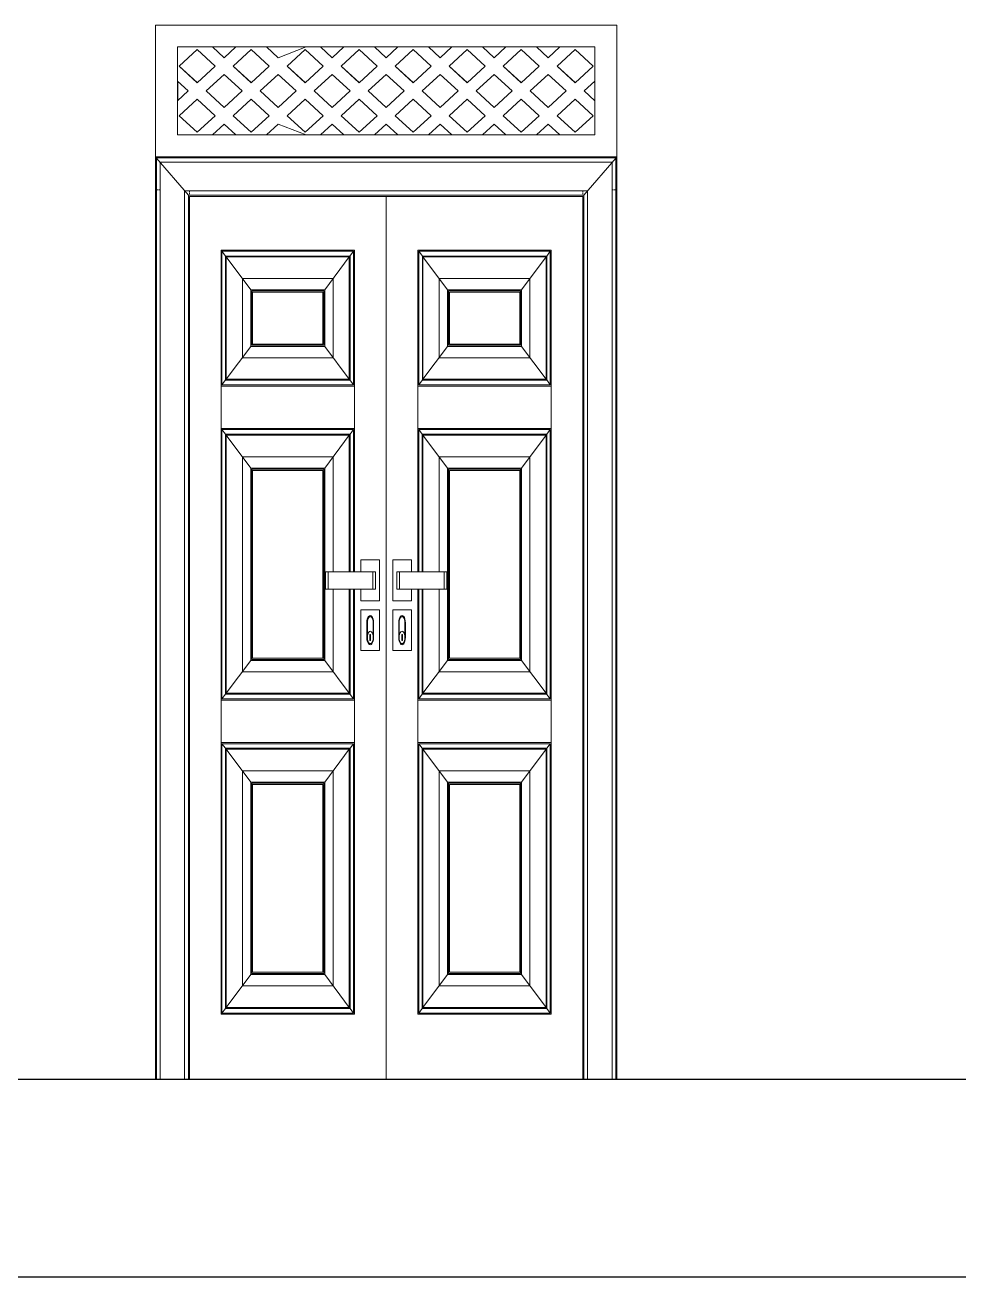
# Model space of a CAD drawing. Header units: inches. Extents: x -9985691 to 3643, y -3270716 to 4788.
# Drawn here: x -4973057.1 to -4972972.1, y -3262927.9 to -3262813.9 of the extents above; entities that cross this region are included whole.
import ezdxf

# ---------------------------------------------------------------- set-up
doc = ezdxf.new("R2010")
doc.units = ezdxf.units.IN
doc.header["$LTSCALE"] = 2
doc.header["$MEASUREMENT"] = 0
doc.layers.get('0').update_dxf_attribs({"linetype": 'CONTINUOUS'})
doc.layers.add('F-FURNITURE', color=30, linetype='CONTINUOUS', lineweight=13)
doc.layers.add('HACTH', color=253, linetype='CONTINUOUS', lineweight=5)

msp = doc.modelspace()

# ---------------------------------------------------------------- linework, layer by layer
at = {"ltscale": 0.5}
for p, q in [((-4973208.48, -3262909.85), (-4972864.46, -3262909.85)), ((-4973208.48, -3262927.85), (-4972864.46, -3262927.85))]:
    msp.add_line(p, q, dxfattribs=at)
at = {"layer": 'F-FURNITURE'}
for p, q in [((-4973045.2, -3262909.85), (-4973045.2, -3262813.85)), ((-4973045.2, -3262813.85), (-4973003.21, -3262813.85)), ((-4973003.2, -3262909.85), (-4973003.2, -3262813.85)), ((-4973043.2, -3262818.95), (-4973043.2, -3262815.85)), ((-4973043.2, -3262815.85), (-4973040.02, -3262815.85)), ((-4973043.05, -3262817.59), (-4973041.41, -3262816.08)), ((-4973043.04, -3262817.59), (-4973041.41, -3262816.08)), ((-4973041.41, -3262816.08), (-4973039.77, -3262817.59)), ((-4973038.95, -3262816.83), (-4973040.02, -3262815.85)), ((-4973040.02, -3262815.85), (-4973040.01, -3262815.85)), ((-4973038.95, -3262816.83), (-4973040.01, -3262815.85)), ((-4973037.89, -3262815.85), (-4973040.01, -3262815.85)), ((-4973037.89, -3262815.85), (-4973038.95, -3262816.83)), ((-4973038.13, -3262817.59), (-4973036.49, -3262816.08)), ((-4973038.13, -3262817.59), (-4973036.49, -3262816.08)), ((-4973037.89, -3262815.85), (-4973035.1, -3262815.85)), ((-4973036.49, -3262816.08), (-4973034.86, -3262817.59)), ((-4973034.04, -3262816.83), (-4973035.1, -3262815.85)), ((-4973034.03, -3262816.83), (-4973035.1, -3262815.85)), ((-4973035.1, -3262815.85), (-4973035.1, -3262815.85)), ((-4973031.47, -3262815.85), (-4973035.1, -3262815.85)), ((-4973031.47, -3262815.85), (-4973034.04, -3262816.83)), ((-4973033.22, -3262817.59), (-4973031.58, -3262816.08)), ((-4973033.21, -3262817.59), (-4973031.58, -3262816.08)), ((-4973031.58, -3262816.08), (-4973029.94, -3262817.59)), ((-4973031.47, -3262815.85), (-4973030.19, -3262815.85)), ((-4973029.12, -3262816.83), (-4973030.19, -3262815.85)), ((-4973030.19, -3262815.85), (-4973030.18, -3262815.85)), ((-4973029.12, -3262816.83), (-4973030.18, -3262815.85)), ((-4973028.05, -3262815.85), (-4973030.18, -3262815.85)), ((-4973028.05, -3262815.85), (-4973029.12, -3262816.83)), ((-4973028.3, -3262817.59), (-4973026.66, -3262816.08)), ((-4973028.3, -3262817.59), (-4973026.66, -3262816.08)), ((-4973028.05, -3262815.85), (-4973025.27, -3262815.85)), ((-4973026.66, -3262816.08), (-4973025.02, -3262817.59)), ((-4973024.2, -3262816.83), (-4973025.27, -3262815.85)), ((-4973025.27, -3262815.85), (-4973025.26, -3262815.85)), ((-4973024.2, -3262816.83), (-4973025.26, -3262815.85)), ((-4973023.14, -3262815.85), (-4973025.26, -3262815.85)), ((-4973023.14, -3262815.85), (-4973024.2, -3262816.83)), ((-4973023.39, -3262817.59), (-4973021.75, -3262816.08)), ((-4973023.38, -3262817.59), (-4973021.74, -3262816.08)), ((-4973023.14, -3262815.85), (-4973020.35, -3262815.85)), ((-4973021.75, -3262816.08), (-4973020.11, -3262817.59)), ((-4973019.29, -3262816.83), (-4973020.35, -3262815.85)), ((-4973020.35, -3262815.85), (-4973020.35, -3262815.85)), ((-4973019.29, -3262816.83), (-4973020.35, -3262815.85)), ((-4973018.22, -3262815.85), (-4973020.35, -3262815.85)), ((-4973018.22, -3262815.85), (-4973019.29, -3262816.83)), ((-4973018.47, -3262817.59), (-4973016.83, -3262816.08)), ((-4973018.46, -3262817.59), (-4973016.83, -3262816.08)), ((-4973018.22, -3262815.85), (-4973015.44, -3262815.85)), ((-4973016.83, -3262816.08), (-4973015.19, -3262817.59)), ((-4973014.37, -3262816.83), (-4973015.44, -3262815.85)), ((-4973015.44, -3262815.85), (-4973015.43, -3262815.85)), ((-4973014.37, -3262816.83), (-4973015.43, -3262815.85)), ((-4973013.31, -3262815.85), (-4973015.43, -3262815.85)), ((-4973013.31, -3262815.85), (-4973014.37, -3262816.83)), ((-4973013.55, -3262817.59), (-4973011.91, -3262816.08)), ((-4973013.55, -3262817.59), (-4973011.91, -3262816.08)), ((-4973013.31, -3262815.85), (-4973010.52, -3262815.85)), ((-4973011.91, -3262816.08), (-4973010.28, -3262817.59)), ((-4973009.46, -3262816.83), (-4973010.52, -3262815.85)), ((-4973010.52, -3262815.85), (-4973010.52, -3262815.85)), ((-4973009.45, -3262816.83), (-4973010.52, -3262815.85)), ((-4973008.39, -3262815.85), (-4973010.52, -3262815.85)), ((-4973008.39, -3262815.85), (-4973009.46, -3262816.83)), ((-4973008.64, -3262817.59), (-4973007, -3262816.08)), ((-4973008.63, -3262817.59), (-4973007, -3262816.08)), ((-4973008.39, -3262815.85), (-4973008.39, -3262815.85)), ((-4973008.39, -3262815.85), (-4973005.2, -3262815.85)), ((-4973005.2, -3262815.85), (-4973008.39, -3262815.85)), ((-4973007, -3262816.08), (-4973005.36, -3262817.59)), ((-4973005.2, -3262815.85), (-4973005.2, -3262818.95)), ((-4973005.2, -3262815.85), (-4973005.2, -3262815.85)), ((-4973041.41, -3262819.1), (-4973043.05, -3262817.59)), ((-4973043.05, -3262817.59), (-4973043.04, -3262817.59)), ((-4973041.41, -3262819.09), (-4973043.04, -3262817.59)), ((-4973039.77, -3262817.59), (-4973041.41, -3262819.1)), ((-4973036.49, -3262819.1), (-4973038.13, -3262817.59)), ((-4973038.13, -3262817.59), (-4973038.13, -3262817.59)), ((-4973036.49, -3262819.09), (-4973038.13, -3262817.59)), ((-4973034.86, -3262817.59), (-4973036.49, -3262819.1)), ((-4973031.58, -3262819.1), (-4973033.22, -3262817.59)), ((-4973033.22, -3262817.59), (-4973033.21, -3262817.59)), ((-4973031.58, -3262819.09), (-4973033.21, -3262817.59)), ((-4973029.94, -3262817.59), (-4973031.58, -3262819.1)), ((-4973026.66, -3262819.1), (-4973028.3, -3262817.59)), ((-4973028.3, -3262817.59), (-4973028.3, -3262817.59)), ((-4973026.66, -3262819.09), (-4973028.3, -3262817.59)), ((-4973025.02, -3262817.59), (-4973026.66, -3262819.1)), ((-4973021.75, -3262819.1), (-4973023.39, -3262817.59)), ((-4973023.39, -3262817.59), (-4973023.38, -3262817.59)), ((-4973021.74, -3262819.09), (-4973023.38, -3262817.59)), ((-4973020.11, -3262817.59), (-4973021.75, -3262819.1)), ((-4973016.83, -3262819.1), (-4973018.47, -3262817.59)), ((-4973018.47, -3262817.59), (-4973018.46, -3262817.59)), ((-4973016.83, -3262819.09), (-4973018.46, -3262817.59)), ((-4973015.19, -3262817.59), (-4973016.83, -3262819.1)), ((-4973011.91, -3262819.1), (-4973013.55, -3262817.59)), ((-4973013.55, -3262817.59), (-4973013.55, -3262817.59)), ((-4973011.91, -3262819.09), (-4973013.55, -3262817.59)), ((-4973010.28, -3262817.59), (-4973011.91, -3262819.1)), ((-4973007, -3262819.1), (-4973008.64, -3262817.59)), ((-4973008.64, -3262817.59), (-4973008.63, -3262817.59)), ((-4973007, -3262819.09), (-4973008.63, -3262817.59)), ((-4973005.36, -3262817.59), (-4973007, -3262819.1)), ((-4973043.2, -3262823.85), (-4973043.2, -3262818.95)), ((-4973043.2, -3262818.95), (-4973042.23, -3262819.85)), ((-4973043.18, -3262818.97), (-4973043.18, -3262820.73)), ((-4973040.59, -3262819.85), (-4973038.95, -3262818.34)), ((-4973040.59, -3262819.85), (-4973038.95, -3262818.34)), ((-4973038.95, -3262818.34), (-4973037.31, -3262819.85)), ((-4973035.68, -3262819.85), (-4973034.04, -3262818.34)), ((-4973035.67, -3262819.85), (-4973034.03, -3262818.34)), ((-4973034.04, -3262818.34), (-4973032.4, -3262819.85)), ((-4973030.76, -3262819.85), (-4973029.12, -3262818.34)), ((-4973030.75, -3262819.85), (-4973029.12, -3262818.34)), ((-4973029.12, -3262818.34), (-4973027.48, -3262819.85)), ((-4973025.84, -3262819.85), (-4973024.2, -3262818.34)), ((-4973025.84, -3262819.85), (-4973024.2, -3262818.34)), ((-4973024.2, -3262818.34), (-4973022.57, -3262819.85)), ((-4973020.93, -3262819.85), (-4973019.29, -3262818.34)), ((-4973020.92, -3262819.85), (-4973019.29, -3262818.34)), ((-4973019.29, -3262818.34), (-4973017.65, -3262819.85)), ((-4973016.01, -3262819.85), (-4973014.37, -3262818.34)), ((-4973016.01, -3262819.85), (-4973014.37, -3262818.34)), ((-4973014.37, -3262818.34), (-4973012.73, -3262819.85)), ((-4973011.1, -3262819.85), (-4973009.46, -3262818.34)), ((-4973011.09, -3262819.85), (-4973009.45, -3262818.35)), ((-4973009.46, -3262818.34), (-4973007.82, -3262819.85)), ((-4973006.18, -3262819.85), (-4973005.2, -3262818.95)), ((-4973006.17, -3262819.85), (-4973005.2, -3262818.96)), ((-4973005.2, -3262818.96), (-4973005.2, -3262818.95)), ((-4973005.2, -3262820.74), (-4973005.2, -3262818.96)), ((-4973042.23, -3262819.85), (-4973043.2, -3262820.75)), ((-4973038.95, -3262821.36), (-4973040.59, -3262819.85)), ((-4973040.59, -3262819.85), (-4973040.59, -3262819.85)), ((-4973038.95, -3262821.36), (-4973040.59, -3262819.85)), ((-4973037.31, -3262819.85), (-4973038.95, -3262821.36)), ((-4973034.04, -3262821.36), (-4973035.68, -3262819.85)), ((-4973035.68, -3262819.85), (-4973035.67, -3262819.85)), ((-4973034.03, -3262821.36), (-4973035.67, -3262819.85)), ((-4973032.4, -3262819.85), (-4973034.04, -3262821.36)), ((-4973029.12, -3262821.36), (-4973030.76, -3262819.85)), ((-4973030.76, -3262819.85), (-4973030.75, -3262819.85)), ((-4973029.12, -3262821.36), (-4973030.75, -3262819.85)), ((-4973027.48, -3262819.85), (-4973029.12, -3262821.36)), ((-4973024.2, -3262821.36), (-4973025.84, -3262819.85)), ((-4973025.84, -3262819.85), (-4973025.84, -3262819.85)), ((-4973024.2, -3262821.36), (-4973025.84, -3262819.85)), ((-4973022.57, -3262819.85), (-4973024.2, -3262821.36)), ((-4973019.29, -3262821.36), (-4973020.93, -3262819.85)), ((-4973020.93, -3262819.85), (-4973020.92, -3262819.85)), ((-4973019.29, -3262821.36), (-4973020.92, -3262819.85)), ((-4973017.65, -3262819.85), (-4973019.29, -3262821.36)), ((-4973014.37, -3262821.36), (-4973016.01, -3262819.85)), ((-4973016.01, -3262819.85), (-4973016.01, -3262819.85)), ((-4973014.37, -3262821.36), (-4973016.01, -3262819.85)), ((-4973012.73, -3262819.85), (-4973014.37, -3262821.36)), ((-4973009.46, -3262821.36), (-4973011.1, -3262819.85)), ((-4973011.1, -3262819.85), (-4973011.09, -3262819.85)), ((-4973009.45, -3262821.36), (-4973011.09, -3262819.85)), ((-4973007.82, -3262819.85), (-4973009.46, -3262821.36)), ((-4973005.2, -3262820.75), (-4973006.18, -3262819.85)), ((-4973006.18, -3262819.85), (-4973006.17, -3262819.85)), ((-4973005.2, -3262820.74), (-4973006.17, -3262819.85)), ((-4973043.05, -3262822.11), (-4973041.41, -3262820.6)), ((-4973043.04, -3262822.11), (-4973041.41, -3262820.61)), ((-4973041.41, -3262820.6), (-4973039.77, -3262822.11)), ((-4973038.13, -3262822.11), (-4973036.49, -3262820.6)), ((-4973038.13, -3262822.11), (-4973036.49, -3262820.61)), ((-4973036.49, -3262820.6), (-4973034.86, -3262822.11)), ((-4973033.22, -3262822.11), (-4973031.58, -3262820.6)), ((-4973033.21, -3262822.11), (-4973031.58, -3262820.61)), ((-4973031.58, -3262820.6), (-4973029.94, -3262822.11)), ((-4973028.3, -3262822.11), (-4973026.66, -3262820.6)), ((-4973028.3, -3262822.11), (-4973026.66, -3262820.61)), ((-4973026.66, -3262820.6), (-4973025.02, -3262822.11)), ((-4973023.39, -3262822.11), (-4973021.75, -3262820.61)), ((-4973023.38, -3262822.11), (-4973021.74, -3262820.61)), ((-4973021.75, -3262820.61), (-4973020.11, -3262822.11)), ((-4973018.47, -3262822.11), (-4973016.83, -3262820.61)), ((-4973018.46, -3262822.11), (-4973016.83, -3262820.61)), ((-4973016.83, -3262820.61), (-4973015.19, -3262822.11)), ((-4973013.55, -3262822.11), (-4973011.91, -3262820.61)), ((-4973013.55, -3262822.11), (-4973011.91, -3262820.61)), ((-4973011.91, -3262820.61), (-4973010.28, -3262822.11)), ((-4973008.64, -3262822.11), (-4973007, -3262820.61)), ((-4973008.63, -3262822.11), (-4973007, -3262820.61)), ((-4973007, -3262820.61), (-4973005.36, -3262822.11)), ((-4973005.2, -3262820.75), (-4973005.2, -3262820.74)), ((-4973005.2, -3262820.75), (-4973005.2, -3262823.85)), ((-4973041.41, -3262823.62), (-4973043.05, -3262822.11)), ((-4973043.05, -3262822.11), (-4973043.04, -3262822.11)), ((-4973041.41, -3262823.62), (-4973043.04, -3262822.11)), ((-4973039.77, -3262822.11), (-4973041.41, -3262823.62)), ((-4973036.49, -3262823.62), (-4973038.13, -3262822.11)), ((-4973038.13, -3262822.11), (-4973038.13, -3262822.11)), ((-4973036.49, -3262823.62), (-4973038.13, -3262822.11)), ((-4973034.86, -3262822.11), (-4973036.49, -3262823.62)), ((-4973031.58, -3262823.62), (-4973033.22, -3262822.11)), ((-4973033.22, -3262822.11), (-4973033.21, -3262822.11)), ((-4973031.58, -3262823.62), (-4973033.21, -3262822.11)), ((-4973029.94, -3262822.11), (-4973031.58, -3262823.62)), ((-4973026.66, -3262823.62), (-4973028.3, -3262822.11)), ((-4973026.66, -3262823.62), (-4973028.3, -3262822.11)), ((-4973028.3, -3262822.11), (-4973028.3, -3262822.11)), ((-4973025.02, -3262822.11), (-4973026.66, -3262823.62)), ((-4973021.75, -3262823.62), (-4973023.39, -3262822.11)), ((-4973023.39, -3262822.11), (-4973023.38, -3262822.11)), ((-4973021.74, -3262823.62), (-4973023.38, -3262822.11)), ((-4973020.11, -3262822.11), (-4973021.75, -3262823.62)), ((-4973016.83, -3262823.62), (-4973018.47, -3262822.11)), ((-4973018.47, -3262822.11), (-4973018.46, -3262822.11)), ((-4973016.83, -3262823.62), (-4973018.46, -3262822.11)), ((-4973015.19, -3262822.11), (-4973016.83, -3262823.62)), ((-4973011.92, -3262823.62), (-4973013.55, -3262822.11)), ((-4973011.91, -3262823.62), (-4973013.55, -3262822.11)), ((-4973013.55, -3262822.11), (-4973013.55, -3262822.11)), ((-4973010.28, -3262822.11), (-4973011.92, -3262823.62)), ((-4973007, -3262823.62), (-4973008.64, -3262822.11)), ((-4973008.64, -3262822.11), (-4973008.63, -3262822.11)), ((-4973007, -3262823.62), (-4973008.63, -3262822.11)), ((-4973005.36, -3262822.11), (-4973007, -3262823.62)), ((-4973040.02, -3262823.85), (-4973038.95, -3262822.87)), ((-4973040.01, -3262823.85), (-4973038.95, -3262822.87)), ((-4973038.95, -3262822.87), (-4973037.89, -3262823.85)), ((-4973035.1, -3262823.85), (-4973034.04, -3262822.87)), ((-4973035.1, -3262823.85), (-4973034.03, -3262822.87)), ((-4973034.04, -3262822.87), (-4973031.47, -3262823.85)), ((-4973030.19, -3262823.85), (-4973029.12, -3262822.87)), ((-4973030.18, -3262823.85), (-4973029.12, -3262822.87)), ((-4973029.12, -3262822.87), (-4973028.06, -3262823.85)), ((-4973025.27, -3262823.85), (-4973024.2, -3262822.87)), ((-4973025.26, -3262823.85), (-4973024.2, -3262822.87)), ((-4973024.2, -3262822.87), (-4973023.14, -3262823.85)), ((-4973020.35, -3262823.85), (-4973019.29, -3262822.87)), ((-4973020.35, -3262823.85), (-4973019.29, -3262822.87)), ((-4973019.29, -3262822.87), (-4973018.22, -3262823.85)), ((-4973015.44, -3262823.85), (-4973014.37, -3262822.87)), ((-4973015.43, -3262823.85), (-4973014.37, -3262822.87)), ((-4973014.37, -3262822.87), (-4973013.31, -3262823.85)), ((-4973010.52, -3262823.85), (-4973009.46, -3262822.87)), ((-4973010.52, -3262823.85), (-4973009.45, -3262822.87)), ((-4973009.46, -3262822.87), (-4973008.39, -3262823.85)), ((-4973043.2, -3262823.85), (-4973043.2, -3262823.85)), ((-4973043.2, -3262823.85), (-4973043.18, -3262823.85)), ((-4973040.02, -3262823.85), (-4973043.2, -3262823.85)), ((-4973043.18, -3262823.85), (-4973043.18, -3262823.85)), ((-4973043.18, -3262823.85), (-4973040.02, -3262823.85)), ((-4973040.02, -3262823.85), (-4973040.01, -3262823.85)), ((-4973040.01, -3262823.85), (-4973037.89, -3262823.85)), ((-4973035.1, -3262823.85), (-4973037.89, -3262823.85)), ((-4973035.1, -3262823.85), (-4973035.1, -3262823.85)), ((-4973035.1, -3262823.85), (-4973031.47, -3262823.85)), ((-4973030.19, -3262823.85), (-4973031.47, -3262823.85)), ((-4973030.18, -3262823.85), (-4973030.19, -3262823.85)), ((-4973030.18, -3262823.85), (-4973028.06, -3262823.85)), ((-4973025.27, -3262823.85), (-4973028.06, -3262823.85)), ((-4973025.26, -3262823.85), (-4973025.27, -3262823.85)), ((-4973025.26, -3262823.85), (-4973023.14, -3262823.85)), ((-4973020.35, -3262823.85), (-4973023.14, -3262823.85)), ((-4973020.35, -3262823.85), (-4973020.35, -3262823.85)), ((-4973020.35, -3262823.85), (-4973018.22, -3262823.85)), ((-4973015.44, -3262823.85), (-4973018.22, -3262823.85)), ((-4973015.44, -3262823.85), (-4973015.43, -3262823.85)), ((-4973015.43, -3262823.85), (-4973013.31, -3262823.85)), ((-4973010.52, -3262823.85), (-4973013.31, -3262823.85)), ((-4973010.52, -3262823.85), (-4973010.52, -3262823.85)), ((-4973010.52, -3262823.85), (-4973008.39, -3262823.85)), ((-4973005.2, -3262823.85), (-4973008.39, -3262823.85)), ((-4973045.2, -3262825.85), (-4973003.2, -3262825.85)), ((-4973045.14, -3262909.85), (-4973045.14, -3262825.93)), ((-4973045.14, -3262825.93), (-4973003.27, -3262825.93)), ((-4973045.14, -3262825.93), (-4973042.2, -3262829.35)), ((-4973045.12, -3262825.95), (-4973003.29, -3262825.95)), ((-4973045.12, -3262828.85), (-4973045.12, -3262825.95)), ((-4973044.78, -3262909.85), (-4973044.78, -3262826.35)), ((-4973044.78, -3262826.35), (-4973003.63, -3262826.35)), ((-4973003.27, -3262825.93), (-4973006.2, -3262829.35)), ((-4973003.63, -3262826.35), (-4973003.63, -3262909.85)), ((-4973003.29, -3262825.95), (-4973003.29, -3262909.85)), ((-4973003.27, -3262825.93), (-4973003.27, -3262909.85)), ((-4973045.12, -3262828.85), (-4973045.06, -3262828.85)), ((-4973045.12, -3262909.85), (-4973045.12, -3262828.85)), ((-4973045.02, -3262828.85), (-4973044.98, -3262828.85)), ((-4973044.93, -3262828.85), (-4973044.83, -3262828.85)), ((-4973042.55, -3262909.85), (-4973042.55, -3262828.95)), ((-4973042.55, -3262828.95), (-4973005.86, -3262828.95)), ((-4973042.12, -3262828.95), (-4973042.12, -3262829)), ((-4973042.12, -3262829.05), (-4973042.12, -3262829.1)), ((-4973042.12, -3262829.15), (-4973042.12, -3262829.23)), ((-4973042.12, -3262829.27), (-4973042.12, -3262829.35)), ((-4973006.29, -3262828.95), (-4973006.29, -3262829)), ((-4973006.29, -3262829.05), (-4973006.29, -3262829.1)), ((-4973006.29, -3262829.15), (-4973006.29, -3262829.23)), ((-4973006.29, -3262829.27), (-4973006.29, -3262829.35)), ((-4973005.86, -3262828.95), (-4973005.86, -3262909.85)), ((-4973003.63, -3262828.85), (-4973003.53, -3262828.85)), ((-4973003.48, -3262828.85), (-4973003.43, -3262828.85)), ((-4973003.39, -3262828.85), (-4973003.31, -3262828.85)), ((-4973042.2, -3262909.85), (-4973042.2, -3262829.35)), ((-4973042.2, -3262829.35), (-4973006.2, -3262829.35)), ((-4973042.12, -3262909.85), (-4973042.12, -3262829.45)), ((-4973042.12, -3262829.45), (-4973006.29, -3262829.45)), ((-4973024.2, -3262909.85), (-4973024.2, -3262829.45)), ((-4973006.29, -3262829.45), (-4973006.29, -3262909.85)), ((-4973006.2, -3262829.35), (-4973006.2, -3262909.85)), ((-4973039.22, -3262875.32), (-4973039.22, -3262834.35)), ((-4973027.1, -3262834.35), (-4973039.22, -3262834.35)), ((-4973039.15, -3262846.61), (-4973039.15, -3262834.45)), ((-4973039.15, -3262834.45), (-4973027.18, -3262834.45)), ((-4973039.15, -3262834.45), (-4973038.82, -3262834.89)), ((-4973038.82, -3262846.17), (-4973038.82, -3262834.89)), ((-4973038.82, -3262834.89), (-4973027.51, -3262834.89)), ((-4973038.76, -3262846.1), (-4973038.76, -3262834.97)), ((-4973038.76, -3262834.97), (-4973027.56, -3262834.97)), ((-4973036.52, -3262837.95), (-4973038.76, -3262834.97)), ((-4973027.56, -3262834.97), (-4973029.8, -3262837.95)), ((-4973027.56, -3262834.97), (-4973027.56, -3262846.1)), ((-4973027.51, -3262834.89), (-4973027.18, -3262834.45)), ((-4973027.51, -3262834.89), (-4973027.51, -3262846.17)), ((-4973027.49, -3262834.86), (-4973027.49, -3262846.2)), ((-4973027.18, -3262834.45), (-4973027.18, -3262846.61)), ((-4973027.1, -3262834.35), (-4973027.1, -3262863.63)), ((-4973021.31, -3262863.63), (-4973021.31, -3262834.35)), ((-4973009.19, -3262834.35), (-4973021.31, -3262834.35)), ((-4973021.23, -3262846.61), (-4973021.23, -3262834.45)), ((-4973021.23, -3262834.45), (-4973009.26, -3262834.45)), ((-4973021.23, -3262834.45), (-4973020.9, -3262834.89)), ((-4973020.9, -3262846.17), (-4973020.9, -3262834.89)), ((-4973020.9, -3262834.89), (-4973009.59, -3262834.89)), ((-4973020.85, -3262846.1), (-4973020.85, -3262834.97)), ((-4973020.85, -3262834.97), (-4973009.65, -3262834.97)), ((-4973018.61, -3262837.95), (-4973020.85, -3262834.97)), ((-4973009.65, -3262834.97), (-4973011.89, -3262837.95)), ((-4973009.65, -3262834.97), (-4973009.65, -3262846.1)), ((-4973009.59, -3262834.89), (-4973009.26, -3262834.45)), ((-4973009.59, -3262834.89), (-4973009.59, -3262846.17)), ((-4973009.57, -3262834.86), (-4973009.57, -3262846.2)), ((-4973009.26, -3262834.45), (-4973009.26, -3262846.61)), ((-4973009.19, -3262834.35), (-4973009.19, -3262875.32)), ((-4973029.03, -3262836.92), (-4973037.29, -3262836.92)), ((-4973037.29, -3262836.92), (-4973037.29, -3262844.14)), ((-4973029.03, -3262844.14), (-4973029.03, -3262836.92)), ((-4973011.12, -3262836.92), (-4973019.38, -3262836.92)), ((-4973019.38, -3262836.92), (-4973019.38, -3262844.14)), ((-4973011.12, -3262844.14), (-4973011.12, -3262836.92)), ((-4973029.8, -3262837.95), (-4973036.52, -3262837.95)), ((-4973036.52, -3262837.95), (-4973036.52, -3262843.11)), ((-4973036.44, -3262838.06), (-4973036.44, -3262843.01)), ((-4973029.88, -3262838.06), (-4973036.44, -3262838.06)), ((-4973036.37, -3262838.16), (-4973036.37, -3262842.9)), ((-4973029.96, -3262838.16), (-4973036.37, -3262838.16)), ((-4973029.96, -3262842.9), (-4973029.96, -3262838.16)), ((-4973029.88, -3262843.01), (-4973029.88, -3262838.06)), ((-4973029.8, -3262843.11), (-4973029.8, -3262837.95)), ((-4973011.89, -3262837.95), (-4973018.61, -3262837.95)), ((-4973018.61, -3262837.95), (-4973018.61, -3262843.11)), ((-4973018.53, -3262838.06), (-4973018.53, -3262843.01)), ((-4973011.97, -3262838.06), (-4973018.53, -3262838.06)), ((-4973018.45, -3262838.16), (-4973018.45, -3262842.9)), ((-4973012.04, -3262838.16), (-4973018.45, -3262838.16)), ((-4973012.04, -3262842.9), (-4973012.04, -3262838.16)), ((-4973011.97, -3262843.01), (-4973011.97, -3262838.06)), ((-4973011.89, -3262843.11), (-4973011.89, -3262837.95)), ((-4973036.44, -3262843.01), (-4973029.88, -3262843.01)), ((-4973036.37, -3262842.9), (-4973029.96, -3262842.9)), ((-4973018.53, -3262843.01), (-4973011.97, -3262843.01)), ((-4973018.45, -3262842.9), (-4973012.04, -3262842.9)), ((-4973038.76, -3262846.1), (-4973036.52, -3262843.11)), ((-4973037.29, -3262844.14), (-4973029.03, -3262844.14)), ((-4973036.52, -3262843.11), (-4973029.8, -3262843.11)), ((-4973029.8, -3262843.11), (-4973027.56, -3262846.1)), ((-4973020.85, -3262846.1), (-4973018.61, -3262843.11)), ((-4973019.38, -3262844.14), (-4973011.12, -3262844.14)), ((-4973018.61, -3262843.11), (-4973011.89, -3262843.11)), ((-4973011.89, -3262843.11), (-4973009.65, -3262846.1)), ((-4973039.15, -3262846.61), (-4973038.82, -3262846.17)), ((-4973027.49, -3262846.2), (-4973038.84, -3262846.2)), ((-4973027.51, -3262846.17), (-4973038.82, -3262846.17)), ((-4973027.56, -3262846.1), (-4973038.76, -3262846.1)), ((-4973027.18, -3262846.61), (-4973027.51, -3262846.17)), ((-4973021.23, -3262846.61), (-4973020.9, -3262846.17)), ((-4973009.57, -3262846.2), (-4973020.92, -3262846.2)), ((-4973009.59, -3262846.17), (-4973020.9, -3262846.17)), ((-4973009.65, -3262846.1), (-4973020.85, -3262846.1)), ((-4973009.26, -3262846.61), (-4973009.59, -3262846.17)), ((-4973027.1, -3262846.72), (-4973039.22, -3262846.72)), ((-4973027.18, -3262846.61), (-4973039.15, -3262846.61)), ((-4973009.19, -3262846.72), (-4973021.31, -3262846.72)), ((-4973009.26, -3262846.61), (-4973021.23, -3262846.61)), ((-4973027.1, -3262850.58), (-4973039.22, -3262850.58)), ((-4973039.15, -3262875.22), (-4973039.15, -3262850.68)), ((-4973039.15, -3262850.68), (-4973027.18, -3262850.68)), ((-4973039.15, -3262850.68), (-4973038.84, -3262851.1)), ((-4973027.18, -3262850.68), (-4973027.49, -3262851.1)), ((-4973027.18, -3262850.68), (-4973027.18, -3262863.63)), ((-4973009.19, -3262850.58), (-4973021.31, -3262850.58)), ((-4973021.23, -3262863.63), (-4973021.23, -3262850.68)), ((-4973021.23, -3262850.68), (-4973009.26, -3262850.68)), ((-4973021.23, -3262850.68), (-4973020.92, -3262851.1)), ((-4973009.26, -3262850.68), (-4973009.57, -3262851.1)), ((-4973009.26, -3262850.68), (-4973009.26, -3262875.22)), ((-4973038.84, -3262851.1), (-4973027.49, -3262851.1)), ((-4973038.84, -3262851.1), (-4973038.82, -3262851.12)), ((-4973038.82, -3262874.78), (-4973038.82, -3262851.12)), ((-4973038.82, -3262851.12), (-4973027.5, -3262851.12)), ((-4973036.52, -3262854.19), (-4973038.76, -3262851.2)), ((-4973038.76, -3262874.7), (-4973038.76, -3262851.2)), ((-4973038.76, -3262851.2), (-4973027.56, -3262851.2)), ((-4973027.56, -3262851.2), (-4973029.8, -3262854.19)), ((-4973027.56, -3262851.2), (-4973027.56, -3262863.63)), ((-4973027.49, -3262851.1), (-4973027.5, -3262851.12)), ((-4973027.5, -3262851.12), (-4973027.5, -3262863.63)), ((-4973027.49, -3262851.1), (-4973027.49, -3262863.63)), ((-4973020.92, -3262851.1), (-4973009.57, -3262851.1)), ((-4973020.92, -3262851.1), (-4973020.91, -3262851.12)), ((-4973020.91, -3262863.63), (-4973020.91, -3262851.12)), ((-4973020.91, -3262851.12), (-4973009.59, -3262851.12)), ((-4973018.61, -3262854.19), (-4973020.85, -3262851.2)), ((-4973020.85, -3262863.63), (-4973020.85, -3262851.2)), ((-4973020.85, -3262851.2), (-4973009.65, -3262851.2)), ((-4973009.65, -3262851.2), (-4973011.89, -3262854.19)), ((-4973009.65, -3262851.2), (-4973009.65, -3262874.7)), ((-4973009.57, -3262851.1), (-4973009.59, -3262851.12)), ((-4973009.59, -3262851.12), (-4973009.59, -3262874.78)), ((-4973009.57, -3262851.1), (-4973009.57, -3262874.8)), ((-4973037.29, -3262853.16), (-4973029.03, -3262853.16)), ((-4973037.29, -3262853.16), (-4973037.29, -3262872.74)), ((-4973029.03, -3262853.16), (-4973029.03, -3262863.63)), ((-4973019.38, -3262853.16), (-4973011.12, -3262853.16)), ((-4973019.38, -3262853.16), (-4973019.38, -3262863.63)), ((-4973011.12, -3262853.16), (-4973011.12, -3262872.74)), ((-4973036.52, -3262854.19), (-4973029.8, -3262854.19)), ((-4973036.52, -3262871.71), (-4973036.52, -3262854.19)), ((-4973029.88, -3262854.29), (-4973036.44, -3262854.29)), ((-4973036.44, -3262854.29), (-4973036.44, -3262871.61)), ((-4973029.96, -3262854.4), (-4973036.37, -3262854.4)), ((-4973036.37, -3262854.4), (-4973036.37, -3262871.51)), ((-4973029.96, -3262871.51), (-4973029.96, -3262854.4)), ((-4973029.88, -3262871.61), (-4973029.88, -3262854.29)), ((-4973029.8, -3262854.19), (-4973029.8, -3262871.71)), ((-4973018.61, -3262854.19), (-4973011.89, -3262854.19)), ((-4973018.61, -3262871.71), (-4973018.61, -3262854.19)), ((-4973011.97, -3262854.29), (-4973018.53, -3262854.29)), ((-4973018.53, -3262854.29), (-4973018.53, -3262871.61)), ((-4973012.04, -3262854.4), (-4973018.45, -3262854.4)), ((-4973018.45, -3262854.4), (-4973018.45, -3262871.51)), ((-4973012.04, -3262871.51), (-4973012.04, -3262854.4)), ((-4973011.97, -3262871.61), (-4973011.97, -3262854.29)), ((-4973011.89, -3262854.19), (-4973011.89, -3262871.71)), ((-4973026.5, -3262862.56), (-4973026.5, -3262863.63)), ((-4973024.8, -3262862.56), (-4973026.5, -3262862.56)), ((-4973024.8, -3262862.56), (-4973024.8, -3262866.29)), ((-4973021.91, -3262862.56), (-4973023.61, -3262862.56)), ((-4973023.61, -3262862.56), (-4973023.61, -3262866.29)), ((-4973021.91, -3262862.56), (-4973021.91, -3262863.63)), ((-4973029.73, -3262863.63), (-4973029.73, -3262865.22)), ((-4973029.73, -3262863.63), (-4973025.17, -3262863.63)), ((-4973029.48, -3262863.63), (-4973029.48, -3262865.22)), ((-4973025.41, -3262863.63), (-4973025.41, -3262865.22)), ((-4973025.17, -3262863.63), (-4973025.17, -3262865.22)), ((-4973023.24, -3262863.63), (-4973023.24, -3262865.22)), ((-4973018.68, -3262863.63), (-4973023.24, -3262863.63)), ((-4973023, -3262863.63), (-4973023, -3262865.22)), ((-4973018.93, -3262863.63), (-4973018.93, -3262865.22)), ((-4973018.68, -3262863.63), (-4973018.68, -3262865.22)), ((-4973029.73, -3262865.22), (-4973025.17, -3262865.22)), ((-4973029.03, -3262865.22), (-4973029.03, -3262872.74)), ((-4973027.56, -3262865.22), (-4973027.56, -3262874.7)), ((-4973027.5, -3262865.22), (-4973027.5, -3262874.78)), ((-4973027.49, -3262865.22), (-4973027.49, -3262874.8)), ((-4973027.18, -3262865.22), (-4973027.18, -3262875.22)), ((-4973027.1, -3262865.22), (-4973027.1, -3262875.32)), ((-4973026.5, -3262865.22), (-4973026.5, -3262866.29)), ((-4973018.68, -3262865.22), (-4973023.24, -3262865.22)), ((-4973021.91, -3262865.22), (-4973021.91, -3262866.29)), ((-4973021.31, -3262875.32), (-4973021.31, -3262865.22)), ((-4973021.23, -3262875.22), (-4973021.23, -3262865.22)), ((-4973020.91, -3262874.78), (-4973020.91, -3262865.22)), ((-4973020.85, -3262874.7), (-4973020.85, -3262865.22)), ((-4973019.38, -3262872.74), (-4973019.38, -3262865.22)), ((-4973026.5, -3262866.29), (-4973024.8, -3262866.29)), ((-4973023.61, -3262866.29), (-4973021.91, -3262866.29)), ((-4973026.5, -3262867.09), (-4973024.8, -3262867.09)), ((-4973026.5, -3262870.81), (-4973026.5, -3262867.09)), ((-4973025.92, -3262867.95), (-4973025.95, -3262868.11)), ((-4973025.87, -3262867.81), (-4973025.92, -3262867.95)), ((-4973025.9, -3262868.14), (-4973025.88, -3262868)), ((-4973025.88, -3262868), (-4973025.83, -3262867.88)), ((-4973025.8, -3262867.71), (-4973025.87, -3262867.81)), ((-4973025.83, -3262867.88), (-4973025.78, -3262867.79)), ((-4973025.73, -3262867.64), (-4973025.8, -3262867.71)), ((-4973025.78, -3262867.79), (-4973025.72, -3262867.74)), ((-4973025.65, -3262867.62), (-4973025.73, -3262867.64)), ((-4973025.72, -3262867.74), (-4973025.65, -3262867.72)), ((-4973025.57, -3262867.64), (-4973025.65, -3262867.62)), ((-4973025.65, -3262867.72), (-4973025.59, -3262867.74)), ((-4973025.59, -3262867.74), (-4973025.52, -3262867.79)), ((-4973025.5, -3262867.71), (-4973025.57, -3262867.64)), ((-4973025.52, -3262867.79), (-4973025.47, -3262867.88)), ((-4973025.44, -3262867.81), (-4973025.5, -3262867.71)), ((-4973025.47, -3262867.88), (-4973025.43, -3262868)), ((-4973025.39, -3262867.95), (-4973025.44, -3262867.81)), ((-4973025.43, -3262868), (-4973025.4, -3262868.14)), ((-4973025.36, -3262868.11), (-4973025.39, -3262867.95)), ((-4973024.8, -3262867.09), (-4973024.8, -3262870.81)), ((-4973023.61, -3262867.09), (-4973023.61, -3262870.81)), ((-4973021.91, -3262867.09), (-4973023.61, -3262867.09)), ((-4973023.05, -3262868.11), (-4973023.02, -3262867.95)), ((-4973023.02, -3262867.95), (-4973022.97, -3262867.81)), ((-4973022.98, -3262868), (-4973023.01, -3262868.14)), ((-4973022.94, -3262867.88), (-4973022.98, -3262868)), ((-4973022.97, -3262867.81), (-4973022.91, -3262867.71)), ((-4973022.89, -3262867.79), (-4973022.94, -3262867.88)), ((-4973022.91, -3262867.71), (-4973022.84, -3262867.64)), ((-4973022.82, -3262867.74), (-4973022.89, -3262867.79)), ((-4973022.84, -3262867.64), (-4973022.76, -3262867.62)), ((-4973022.76, -3262867.72), (-4973022.82, -3262867.74)), ((-4973022.76, -3262867.62), (-4973022.68, -3262867.64)), ((-4973022.69, -3262867.74), (-4973022.76, -3262867.72)), ((-4973022.63, -3262867.79), (-4973022.69, -3262867.74)), ((-4973022.68, -3262867.64), (-4973022.6, -3262867.71)), ((-4973022.57, -3262867.88), (-4973022.63, -3262867.79)), ((-4973022.6, -3262867.71), (-4973022.54, -3262867.81)), ((-4973022.53, -3262868), (-4973022.57, -3262867.88)), ((-4973022.54, -3262867.81), (-4973022.49, -3262867.95)), ((-4973022.51, -3262868.14), (-4973022.53, -3262868)), ((-4973022.49, -3262867.95), (-4973022.46, -3262868.11)), ((-4973021.91, -3262870.81), (-4973021.91, -3262867.09)), ((-4973025.95, -3262868.11), (-4973025.96, -3262868.28)), ((-4973025.96, -3262869.61), (-4973025.96, -3262868.28)), ((-4973025.91, -3262868.29), (-4973025.9, -3262868.14)), ((-4973025.91, -3262869.61), (-4973025.91, -3262868.29)), ((-4973025.84, -3262869.22), (-4973025.88, -3262869.34)), ((-4973025.78, -3262869.13), (-4973025.84, -3262869.22)), ((-4973025.72, -3262869.07), (-4973025.78, -3262869.13)), ((-4973025.66, -3262869.05), (-4973025.72, -3262869.07)), ((-4973025.59, -3262869.07), (-4973025.66, -3262869.05)), ((-4973025.53, -3262869.12), (-4973025.59, -3262869.07)), ((-4973025.47, -3262869.21), (-4973025.53, -3262869.12)), ((-4973025.43, -3262869.32), (-4973025.47, -3262869.21)), ((-4973025.4, -3262868.14), (-4973025.39, -3262868.29)), ((-4973025.39, -3262868.29), (-4973025.39, -3262869.61)), ((-4973025.35, -3262868.28), (-4973025.36, -3262868.11)), ((-4973025.35, -3262869.61), (-4973025.35, -3262868.28)), ((-4973023.06, -3262868.28), (-4973023.05, -3262868.11)), ((-4973023.06, -3262869.61), (-4973023.06, -3262868.28)), ((-4973023.01, -3262868.14), (-4973023.02, -3262868.29)), ((-4973023.02, -3262868.29), (-4973023.02, -3262869.61)), ((-4973022.98, -3262869.32), (-4973022.94, -3262869.21)), ((-4973022.94, -3262869.21), (-4973022.88, -3262869.12)), ((-4973022.88, -3262869.12), (-4973022.82, -3262869.07)), ((-4973022.82, -3262869.07), (-4973022.75, -3262869.05)), ((-4973022.75, -3262869.05), (-4973022.69, -3262869.07)), ((-4973022.69, -3262869.07), (-4973022.62, -3262869.13)), ((-4973022.62, -3262869.13), (-4973022.57, -3262869.22)), ((-4973022.57, -3262869.22), (-4973022.53, -3262869.34)), ((-4973022.5, -3262868.29), (-4973022.51, -3262868.14)), ((-4973022.5, -3262869.61), (-4973022.5, -3262868.29)), ((-4973022.46, -3262868.11), (-4973022.45, -3262868.28)), ((-4973022.45, -3262869.61), (-4973022.45, -3262868.28)), ((-4973025.96, -3262869.61), (-4973025.95, -3262869.79)), ((-4973025.95, -3262869.79), (-4973025.92, -3262869.95)), ((-4973025.92, -3262869.95), (-4973025.87, -3262870.08)), ((-4973025.9, -3262869.47), (-4973025.91, -3262869.61)), ((-4973025.91, -3262869.61), (-4973025.91, -3262869.61)), ((-4973025.91, -3262869.61), (-4973025.91, -3262869.62)), ((-4973025.91, -3262869.62), (-4973025.9, -3262869.76)), ((-4973025.88, -3262869.34), (-4973025.9, -3262869.47)), ((-4973025.9, -3262869.76), (-4973025.9, -3262869.77)), ((-4973025.9, -3262869.77), (-4973025.88, -3262869.9)), ((-4973025.88, -3262869.9), (-4973025.87, -3262869.9)), ((-4973025.87, -3262869.9), (-4973025.83, -3262870.01)), ((-4973025.87, -3262870.08), (-4973025.8, -3262870.19)), ((-4973025.83, -3262870.01), (-4973025.83, -3262870.02)), ((-4973025.83, -3262870.02), (-4973025.78, -3262870.1)), ((-4973025.8, -3262870.19), (-4973025.73, -3262870.26)), ((-4973025.78, -3262870.1), (-4973025.78, -3262870.11)), ((-4973025.78, -3262870.11), (-4973025.72, -3262870.16)), ((-4973025.73, -3262870.26), (-4973025.65, -3262870.28)), ((-4973025.72, -3262870.16), (-4973025.72, -3262870.16)), ((-4973025.72, -3262870.16), (-4973025.65, -3262870.18)), ((-4973025.68, -3262869.35), (-4973025.62, -3262869.35)), ((-4973025.68, -3262869.88), (-4973025.68, -3262869.35)), ((-4973025.62, -3262869.88), (-4973025.68, -3262869.88)), ((-4973025.65, -3262870.18), (-4973025.59, -3262870.16)), ((-4973025.65, -3262870.18), (-4973025.65, -3262870.18)), ((-4973025.65, -3262870.28), (-4973025.57, -3262870.26)), ((-4973025.62, -3262869.35), (-4973025.62, -3262869.88)), ((-4973025.59, -3262870.16), (-4973025.58, -3262870.16)), ((-4973025.58, -3262870.16), (-4973025.52, -3262870.1)), ((-4973025.57, -3262870.26), (-4973025.5, -3262870.19)), ((-4973025.52, -3262870.1), (-4973025.47, -3262870.01)), ((-4973025.52, -3262870.1), (-4973025.52, -3262870.1)), ((-4973025.5, -3262870.19), (-4973025.44, -3262870.08)), ((-4973025.47, -3262870.01), (-4973025.43, -3262869.9)), ((-4973025.47, -3262870.01), (-4973025.47, -3262870.01)), ((-4973025.44, -3262870.08), (-4973025.39, -3262869.95)), ((-4973025.4, -3262869.46), (-4973025.43, -3262869.32)), ((-4973025.43, -3262869.89), (-4973025.4, -3262869.76)), ((-4973025.43, -3262869.9), (-4973025.43, -3262869.89)), ((-4973025.39, -3262869.61), (-4973025.4, -3262869.46)), ((-4973025.4, -3262869.75), (-4973025.39, -3262869.61)), ((-4973025.4, -3262869.76), (-4973025.4, -3262869.75)), ((-4973025.39, -3262869.95), (-4973025.36, -3262869.79)), ((-4973025.36, -3262869.79), (-4973025.35, -3262869.61)), ((-4973023.05, -3262869.79), (-4973023.06, -3262869.61)), ((-4973023.02, -3262869.95), (-4973023.05, -3262869.79)), ((-4973023.02, -3262869.61), (-4973023.01, -3262869.46)), ((-4973023.01, -3262869.75), (-4973023.02, -3262869.61)), ((-4973022.97, -3262870.08), (-4973023.02, -3262869.95)), ((-4973023.01, -3262869.46), (-4973022.98, -3262869.32)), ((-4973023.01, -3262869.76), (-4973023.01, -3262869.75)), ((-4973022.98, -3262869.89), (-4973023.01, -3262869.76)), ((-4973022.98, -3262869.9), (-4973022.98, -3262869.89)), ((-4973022.94, -3262870.01), (-4973022.98, -3262869.9)), ((-4973022.91, -3262870.19), (-4973022.97, -3262870.08)), ((-4973022.94, -3262870.01), (-4973022.94, -3262870.01)), ((-4973022.89, -3262870.1), (-4973022.94, -3262870.01)), ((-4973022.84, -3262870.26), (-4973022.91, -3262870.19)), ((-4973022.89, -3262870.1), (-4973022.89, -3262870.1)), ((-4973022.83, -3262870.16), (-4973022.89, -3262870.1)), ((-4973022.76, -3262870.28), (-4973022.84, -3262870.26)), ((-4973022.82, -3262870.16), (-4973022.83, -3262870.16)), ((-4973022.76, -3262870.18), (-4973022.82, -3262870.16)), ((-4973022.79, -3262869.35), (-4973022.79, -3262869.88)), ((-4973022.73, -3262869.35), (-4973022.79, -3262869.35)), ((-4973022.79, -3262869.88), (-4973022.73, -3262869.88)), ((-4973022.69, -3262870.16), (-4973022.76, -3262870.18)), ((-4973022.76, -3262870.18), (-4973022.76, -3262870.18)), ((-4973022.68, -3262870.26), (-4973022.76, -3262870.28)), ((-4973022.73, -3262869.88), (-4973022.73, -3262869.35)), ((-4973022.63, -3262870.11), (-4973022.69, -3262870.16)), ((-4973022.69, -3262870.16), (-4973022.69, -3262870.16)), ((-4973022.6, -3262870.19), (-4973022.68, -3262870.26)), ((-4973022.58, -3262870.02), (-4973022.63, -3262870.1)), ((-4973022.63, -3262870.1), (-4973022.63, -3262870.11)), ((-4973022.54, -3262870.08), (-4973022.6, -3262870.19)), ((-4973022.57, -3262870.01), (-4973022.58, -3262870.02)), ((-4973022.53, -3262869.9), (-4973022.57, -3262870.01)), ((-4973022.49, -3262869.95), (-4973022.54, -3262870.08)), ((-4973022.53, -3262869.34), (-4973022.51, -3262869.47)), ((-4973022.51, -3262869.77), (-4973022.53, -3262869.9)), ((-4973022.53, -3262869.9), (-4973022.53, -3262869.9)), ((-4973022.51, -3262869.47), (-4973022.5, -3262869.61)), ((-4973022.5, -3262869.62), (-4973022.51, -3262869.76)), ((-4973022.51, -3262869.76), (-4973022.51, -3262869.77)), ((-4973022.5, -3262869.61), (-4973022.5, -3262869.61)), ((-4973022.5, -3262869.61), (-4973022.5, -3262869.62)), ((-4973022.46, -3262869.79), (-4973022.49, -3262869.95)), ((-4973022.45, -3262869.61), (-4973022.46, -3262869.79)), ((-4973036.37, -3262871.51), (-4973029.96, -3262871.51)), ((-4973024.8, -3262870.81), (-4973026.5, -3262870.81)), ((-4973023.61, -3262870.81), (-4973021.91, -3262870.81)), ((-4973018.45, -3262871.51), (-4973012.04, -3262871.51)), ((-4973038.76, -3262874.7), (-4973036.52, -3262871.71)), ((-4973029.8, -3262871.71), (-4973036.52, -3262871.71)), ((-4973036.44, -3262871.61), (-4973029.88, -3262871.61)), ((-4973029.8, -3262871.71), (-4973027.56, -3262874.7)), ((-4973020.85, -3262874.7), (-4973018.61, -3262871.71)), ((-4973011.89, -3262871.71), (-4973018.61, -3262871.71)), ((-4973018.53, -3262871.61), (-4973011.97, -3262871.61)), ((-4973011.89, -3262871.71), (-4973009.65, -3262874.7)), ((-4973029.03, -3262872.74), (-4973037.29, -3262872.74)), ((-4973011.12, -3262872.74), (-4973019.38, -3262872.74)), ((-4973039.15, -3262875.22), (-4973038.82, -3262874.78)), ((-4973027.5, -3262874.78), (-4973038.82, -3262874.78)), ((-4973027.56, -3262874.7), (-4973038.76, -3262874.7)), ((-4973027.49, -3262874.8), (-4973027.5, -3262874.78)), ((-4973027.18, -3262875.22), (-4973027.49, -3262874.8)), ((-4973021.23, -3262875.22), (-4973020.91, -3262874.78)), ((-4973009.59, -3262874.78), (-4973020.91, -3262874.78)), ((-4973009.65, -3262874.7), (-4973020.85, -3262874.7)), ((-4973009.57, -3262874.8), (-4973009.59, -3262874.78)), ((-4973009.26, -3262875.22), (-4973009.57, -3262874.8)), ((-4973039.22, -3262879.19), (-4973039.22, -3262875.32)), ((-4973027.1, -3262875.32), (-4973039.22, -3262875.32)), ((-4973027.18, -3262875.22), (-4973039.15, -3262875.22)), ((-4973027.1, -3262875.32), (-4973027.1, -3262879.19)), ((-4973021.31, -3262879.19), (-4973021.31, -3262875.32)), ((-4973009.19, -3262875.32), (-4973021.31, -3262875.32)), ((-4973009.26, -3262875.22), (-4973021.23, -3262875.22)), ((-4973009.19, -3262875.32), (-4973009.19, -3262879.19)), ((-4973039.22, -3262879.19), (-4973039.22, -3262903.92)), ((-4973027.1, -3262879.19), (-4973039.22, -3262879.19)), ((-4973039.15, -3262903.82), (-4973039.15, -3262879.29)), ((-4973039.15, -3262879.29), (-4973027.18, -3262879.29)), ((-4973039.15, -3262879.29), (-4973038.84, -3262879.7)), ((-4973027.18, -3262879.29), (-4973027.49, -3262879.7)), ((-4973027.18, -3262879.29), (-4973027.18, -3262903.82)), ((-4973027.1, -3262903.92), (-4973027.1, -3262879.19)), ((-4973021.31, -3262879.19), (-4973021.31, -3262903.92)), ((-4973009.19, -3262879.19), (-4973021.31, -3262879.19)), ((-4973021.23, -3262903.82), (-4973021.23, -3262879.29)), ((-4973021.23, -3262879.29), (-4973009.26, -3262879.29)), ((-4973021.23, -3262879.29), (-4973020.92, -3262879.7)), ((-4973009.26, -3262879.29), (-4973009.57, -3262879.7)), ((-4973009.26, -3262879.29), (-4973009.26, -3262903.82)), ((-4973009.19, -3262903.92), (-4973009.19, -3262879.19)), ((-4973038.84, -3262879.7), (-4973027.49, -3262879.7)), ((-4973038.84, -3262879.7), (-4973038.82, -3262879.72)), ((-4973038.82, -3262903.39), (-4973038.82, -3262879.72)), ((-4973038.82, -3262879.72), (-4973027.5, -3262879.72)), ((-4973036.52, -3262882.79), (-4973038.76, -3262879.8)), ((-4973038.76, -3262903.31), (-4973038.76, -3262879.8)), ((-4973038.76, -3262879.8), (-4973027.56, -3262879.8)), ((-4973027.56, -3262879.8), (-4973029.8, -3262882.79)), ((-4973027.56, -3262879.8), (-4973027.56, -3262903.31)), ((-4973027.49, -3262879.7), (-4973027.5, -3262879.72)), ((-4973027.5, -3262879.72), (-4973027.5, -3262903.39)), ((-4973027.49, -3262879.7), (-4973027.49, -3262903.41)), ((-4973020.92, -3262879.7), (-4973009.57, -3262879.7)), ((-4973020.92, -3262879.7), (-4973020.91, -3262879.72)), ((-4973020.91, -3262903.39), (-4973020.91, -3262879.72)), ((-4973020.91, -3262879.72), (-4973009.59, -3262879.72)), ((-4973018.61, -3262882.79), (-4973020.85, -3262879.8)), ((-4973020.85, -3262903.31), (-4973020.85, -3262879.8)), ((-4973020.85, -3262879.8), (-4973009.65, -3262879.8)), ((-4973009.65, -3262879.8), (-4973011.89, -3262882.79)), ((-4973009.65, -3262879.8), (-4973009.65, -3262903.31)), ((-4973009.57, -3262879.7), (-4973009.59, -3262879.72)), ((-4973009.59, -3262879.72), (-4973009.59, -3262903.39)), ((-4973009.57, -3262879.7), (-4973009.57, -3262903.41)), ((-4973037.29, -3262881.76), (-4973029.03, -3262881.76)), ((-4973037.29, -3262881.76), (-4973037.29, -3262901.35)), ((-4973029.03, -3262881.76), (-4973029.03, -3262901.35)), ((-4973019.38, -3262881.76), (-4973011.12, -3262881.76)), ((-4973019.38, -3262881.76), (-4973019.38, -3262901.35)), ((-4973011.12, -3262881.76), (-4973011.12, -3262901.35)), ((-4973036.52, -3262882.79), (-4973029.8, -3262882.79)), ((-4973036.52, -3262900.32), (-4973036.52, -3262882.79)), ((-4973029.88, -3262882.9), (-4973036.44, -3262882.9)), ((-4973036.44, -3262882.9), (-4973036.44, -3262900.21)), ((-4973029.88, -3262900.21), (-4973029.88, -3262882.9)), ((-4973029.8, -3262882.79), (-4973029.8, -3262900.32)), ((-4973018.61, -3262882.79), (-4973011.89, -3262882.79)), ((-4973018.61, -3262900.32), (-4973018.61, -3262882.79)), ((-4973011.97, -3262882.9), (-4973018.53, -3262882.9)), ((-4973018.53, -3262882.9), (-4973018.53, -3262900.21)), ((-4973011.97, -3262900.21), (-4973011.97, -3262882.9)), ((-4973011.89, -3262882.79), (-4973011.89, -3262900.32)), ((-4973029.96, -3262883), (-4973036.37, -3262883)), ((-4973036.37, -3262883), (-4973036.37, -3262900.11)), ((-4973029.96, -3262900.11), (-4973029.96, -3262883)), ((-4973012.04, -3262883), (-4973018.45, -3262883)), ((-4973018.45, -3262883), (-4973018.45, -3262900.11)), ((-4973012.04, -3262900.11), (-4973012.04, -3262883)), ((-4973038.76, -3262903.31), (-4973036.52, -3262900.32)), ((-4973029.8, -3262900.32), (-4973036.52, -3262900.32)), ((-4973036.44, -3262900.21), (-4973029.88, -3262900.21)), ((-4973036.37, -3262900.11), (-4973029.96, -3262900.11)), ((-4973029.8, -3262900.32), (-4973027.56, -3262903.31)), ((-4973020.85, -3262903.31), (-4973018.61, -3262900.32)), ((-4973011.89, -3262900.32), (-4973018.61, -3262900.32)), ((-4973018.53, -3262900.21), (-4973011.97, -3262900.21)), ((-4973018.45, -3262900.11), (-4973012.04, -3262900.11)), ((-4973011.89, -3262900.32), (-4973009.65, -3262903.31)), ((-4973029.03, -3262901.35), (-4973037.29, -3262901.35)), ((-4973011.12, -3262901.35), (-4973019.38, -3262901.35)), ((-4973039.15, -3262903.82), (-4973038.82, -3262903.39)), ((-4973027.5, -3262903.39), (-4973038.82, -3262903.39)), ((-4973027.56, -3262903.31), (-4973038.76, -3262903.31)), ((-4973027.49, -3262903.41), (-4973027.5, -3262903.39)), ((-4973027.18, -3262903.82), (-4973027.49, -3262903.41)), ((-4973021.23, -3262903.82), (-4973020.91, -3262903.39)), ((-4973009.59, -3262903.39), (-4973020.91, -3262903.39)), ((-4973009.65, -3262903.31), (-4973020.85, -3262903.31)), ((-4973009.57, -3262903.41), (-4973009.59, -3262903.39)), ((-4973009.26, -3262903.82), (-4973009.57, -3262903.41)), ((-4973027.1, -3262903.92), (-4973039.22, -3262903.92)), ((-4973027.18, -3262903.82), (-4973039.15, -3262903.82)), ((-4973009.19, -3262903.92), (-4973021.31, -3262903.92)), ((-4973009.26, -3262903.82), (-4973021.23, -3262903.82))]:
    msp.add_line(p, q, dxfattribs=at)
at = {"layer": 'HACTH'}
msp.add_line((-4973003.21, -3262813.85), (-4973003.2, -3262813.85), dxfattribs=at)

doc.saveas('drawing.dxf')
